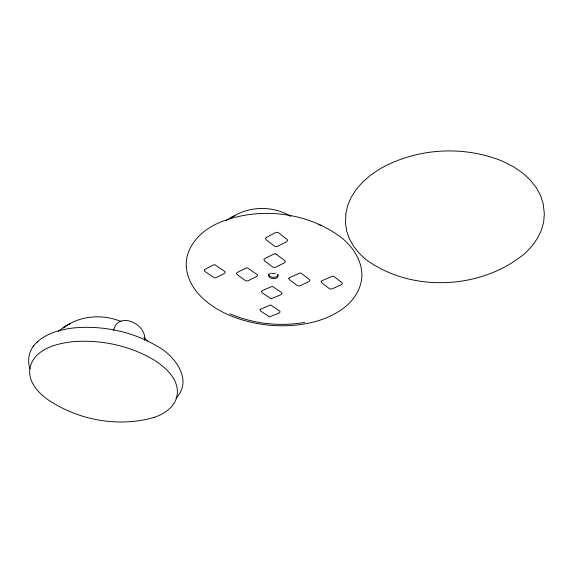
<?xml version="1.0" encoding="UTF-8"?>
<svg xmlns="http://www.w3.org/2000/svg" width="573" height="573" viewBox="0 0 573 573"><rect width="100%" height="100%" fill="white"/><g stroke="black" fill="none" stroke-linecap="round" stroke-linejoin="round"><path stroke-width="0.86" d="M345.798 213.887L345.533 223.642L346.787 231.456L349.494 238.991L353.699 246.411L359.042 253.094L365.753 259.39C411.923 293.247 482.445 289.566 525.835 252.636L532.432 245.545L537.56 238.139L541.421 230.06L543.67 221.98L544.329 213.758L543.19 203.673L540.439 195.235L536.127 187.392L529.996 179.75L522.512 172.924L513.58 166.822L503.158 161.479C463.836 145.127 416.829 147.877 379.792 168.949L370.387 175.324L362.516 182.214L356.098 189.591L351.02 197.578L347.668 205.535L345.87 213.571M113.619 330.478C117.572 310.616 147.082 323.666 144.618 340.341M33.771 345.777C28.578 352.109 27.346 361.033 29.939 368.726M175.94 398.142C193.545 380.386 174.701 355.446 157.41 346.364C132.463 331.459 102.56 325.271 73.702 327.935L73.186 327.992C58.525 329.84 42.595 334.224 33.162 346.457M36.987 342.21L37.574 341.551M63.531 328.035C79.403 315.265 102.725 313.861 121.161 321.517M229.959 218.671C247.235 205.972 272.583 205.062 290.805 216.429M58.303 331.223L65.58 325.844L70.171 323.681M226.235 220.519L232.452 216.601L234.894 215.777M154.273 417.359C164.788 413.806 176.09 406.171 177.265 394.16C178.776 378.76 165.21 367.042 153.464 359.643L153.313 359.558C128.946 345.283 99.924 339.338 71.861 341.802L71.697 341.823C55.746 343.714 34.065 349.437 30.118 367.637C27.346 379.885 36.701 391.008 45.639 398.085L45.79 398.206C76.517 420.002 117.945 427.909 154.273 417.359L154.073 417.416M304.671 322.391C279.595 326.796 253.223 323.852 229.83 313.732M271.695 273.393L274.281 273.493M275.699 253.889L284.939 260.729L285.383 261.789L284.452 262.814L275.455 267.247L274.001 267.476L272.612 266.975L264.576 260.908L263.867 259.54L264.475 258.767L273.88 254.025L275.728 253.889M318.91 224.48L320.966 225.554M143.887 337.375L147.311 341.028M277.189 274.324A4.777 2.915 5.7 0 1 273.751 278.671A4.777 2.915 5.7 0 1 268.873 274.331M269.145 274.016A4.777 2.915 5.7 0 1 269.475 273.729M270.313 273.257A4.777 2.915 5.7 0 1 270.8 273.077M274.847 273.077A4.777 2.915 5.7 0 1 275.398 273.257M278.149 274.796A4.77 2.915 5.7 0 1 273.285 277.332A4.77 2.915 5.7 0 1 268.644 274.066M186.289 266.724C188.03 289.687 208.422 305.925 228.011 314.627L228.398 314.785C252.571 325.228 279.825 328.272 305.753 323.738L306.125 323.666C329.339 319.448 356.213 306.498 361.319 281.114C364.328 264.217 354.264 247.901 341.479 237.695C306.877 211.365 257.298 206.165 217.547 223.355L216.938 223.685C200.357 231.263 184.957 247.292 186.289 266.724M321.166 281.493L321.818 282.818L329.31 288.613L330.65 289.093L332.104 288.885L341.315 284.695L342.289 283.714L341.909 282.697L334.088 276.53L332.82 276.071L321.825 280.763L321.166 281.493M288.785 278.371L289.465 279.696L297.165 285.512L298.512 285.991L299.951 285.784L308.933 281.572L309.871 280.591L309.463 279.567L301.419 273.393L300.145 272.927L289.415 277.64L288.785 278.371M265.478 238.354L266.216 239.779L274.46 246.168L275.885 246.691L277.382 246.447L286.643 241.727L287.632 240.467L287.159 239.543L278.542 232.753L277.203 232.258L275.792 232.495L266.108 237.537L265.478 238.354M261.424 291.471L262.112 292.76L271.158 298.827L281.135 294.601L282.052 293.469L281.601 292.66L272.304 286.256L262.011 290.769L261.424 291.471M260.02 309.878L260.694 311.118L269.511 316.912L279.23 312.922L280.118 311.834L279.681 311.067L270.606 304.958L260.586 309.212L260.02 309.878M236.484 273.335L237.208 274.66L245.244 280.498L246.612 280.985L248.023 280.77L256.618 276.53L257.528 275.362L257.048 274.517L247.371 267.849L246.039 268.064L237.057 272.59L236.484 273.335M204.253 270.227L204.998 271.559L214.624 277.898L216.014 277.683L224.38 273.421L225.261 272.254L224.745 271.409L214.846 264.719L213.521 264.934L204.783 269.482L204.253 270.227"/></g></svg>
